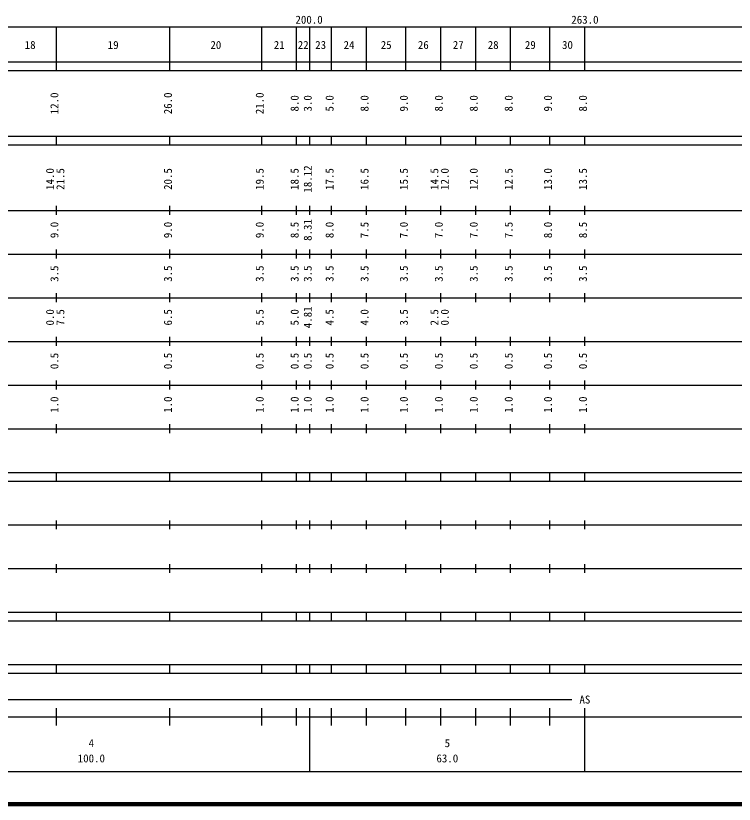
# Model space of a CAD drawing. Units: millimetres on the paper, enlarged 1000 times. Extents: x 40000 to 680000, y 20000 to 380000.
# Drawn here: x 200698 to 365183, y 20000 to 200558 of the extents above; entities that cross this region are included whole.
import ezdxf
from ezdxf.enums import TextEntityAlignment as Align

# ---------------------------------------------------------------- set-up
doc = ezdxf.new("R2010")
doc.units = ezdxf.units.MM
doc.header["$LTSCALE"] = 1000
doc.layers.add('M-TTL', color=2, linetype='Continuous', lineweight=140)
doc.layers.add('M-TTL-BAND', color=7, linetype='Continuous', lineweight=25)
doc.styles.add('ＭＳ ゴシック', font='')
doc.styles.get('ＭＳ ゴシック').set_extended_font_data('MS Gothic')

msp = doc.modelspace()

# ---------------------------------------------------------------- linework, layer by layer
at = {"layer": 'M-TTL'}
msp.add_line((40000, 20000), (680000, 20000), dxfattribs=at)
at = {"layer": 'M-TTL-BAND'}
for p, q in [((68000, 198000), (579000, 198000)), ((210000, 188000), (210000, 198000)), ((236000, 188000), (236000, 198000)), ((257000, 188000), (257000, 198000)), ((265000, 188000), (265000, 198000)), ((268000, 188000), (268000, 198000)), ((273000, 188000), (273000, 198000)), ((281000, 188000), (281000, 198000)), ((290000, 188000), (290000, 198000)), ((298000, 188000), (298000, 198000)), ((306000, 188000), (306000, 198000)), ((314000, 188000), (314000, 198000)), ((323000, 188000), (323000, 198000)), ((331000, 188000), (331000, 198000)), ((40000, 190000), (579000, 190000)), ((40000, 188000), (579000, 188000)), ((40000, 173000), (579000, 173000)), ((210000, 171000), (210000, 173000)), ((236000, 171000), (236000, 173000)), ((257000, 171000), (257000, 173000)), ((265000, 171000), (265000, 173000)), ((268000, 171000), (268000, 173000)), ((273000, 171000), (273000, 173000)), ((281000, 171000), (281000, 173000)), ((290000, 171000), (290000, 173000)), ((298000, 171000), (298000, 173000)), ((306000, 171000), (306000, 173000)), ((314000, 171000), (314000, 173000)), ((323000, 171000), (323000, 173000)), ((331000, 171000), (331000, 173000)), ((40000, 171000), (579000, 171000)), ((40000, 156000), (579000, 156000)), ((210000, 155000), (210000, 157000)), ((236000, 155000), (236000, 157000)), ((257000, 155000), (257000, 157000)), ((265000, 155000), (265000, 157000)), ((268000, 155000), (268000, 157000)), ((273000, 155000), (273000, 157000)), ((281000, 155000), (281000, 157000)), ((290000, 155000), (290000, 157000)), ((298000, 155000), (298000, 157000)), ((306000, 155000), (306000, 157000)), ((314000, 155000), (314000, 157000)), ((323000, 155000), (323000, 157000)), ((331000, 155000), (331000, 157000)), ((210000, 145000), (210000, 147000)), ((236000, 145000), (236000, 147000)), ((257000, 145000), (257000, 147000)), ((265000, 145000), (265000, 147000)), ((268000, 145000), (268000, 147000)), ((273000, 145000), (273000, 147000)), ((281000, 145000), (281000, 147000)), ((290000, 145000), (290000, 147000)), ((298000, 145000), (298000, 147000)), ((306000, 145000), (306000, 147000)), ((314000, 145000), (314000, 147000)), ((323000, 145000), (323000, 147000)), ((331000, 145000), (331000, 147000)), ((46000, 146000), (579000, 146000)), ((52000, 136000), (579000, 136000)), ((210000, 135000), (210000, 137000)), ((236000, 135000), (236000, 137000)), ((257000, 135000), (257000, 137000)), ((265000, 135000), (265000, 137000)), ((268000, 135000), (268000, 137000)), ((273000, 135000), (273000, 137000)), ((281000, 135000), (281000, 137000)), ((290000, 135000), (290000, 137000)), ((298000, 135000), (298000, 137000)), ((306000, 135000), (306000, 137000)), ((314000, 135000), (314000, 137000)), ((323000, 135000), (323000, 137000)), ((331000, 135000), (331000, 137000)), ((210000, 125000), (210000, 127000)), ((236000, 125000), (236000, 127000)), ((257000, 125000), (257000, 127000)), ((265000, 125000), (265000, 127000)), ((268000, 125000), (268000, 127000)), ((273000, 125000), (273000, 127000)), ((281000, 125000), (281000, 127000)), ((290000, 125000), (290000, 127000)), ((298000, 125000), (298000, 127000)), ((306000, 125000), (306000, 127000)), ((314000, 125000), (314000, 127000)), ((323000, 125000), (323000, 127000)), ((331000, 125000), (331000, 127000)), ((46000, 126000), (579000, 126000)), ((52000, 116000), (579000, 116000)), ((210000, 115000), (210000, 117000)), ((236000, 115000), (236000, 117000)), ((257000, 115000), (257000, 117000)), ((265000, 115000), (265000, 117000)), ((268000, 115000), (268000, 117000)), ((273000, 115000), (273000, 117000)), ((281000, 115000), (281000, 117000)), ((290000, 115000), (290000, 117000)), ((298000, 115000), (298000, 117000)), ((306000, 115000), (306000, 117000)), ((314000, 115000), (314000, 117000)), ((323000, 115000), (323000, 117000)), ((331000, 115000), (331000, 117000)), ((210000, 105000), (210000, 107000)), ((236000, 105000), (236000, 107000)), ((257000, 105000), (257000, 107000)), ((265000, 105000), (265000, 107000)), ((268000, 105000), (268000, 107000)), ((273000, 105000), (273000, 107000)), ((281000, 105000), (281000, 107000)), ((290000, 105000), (290000, 107000)), ((298000, 105000), (298000, 107000)), ((306000, 105000), (306000, 107000)), ((314000, 105000), (314000, 107000)), ((323000, 105000), (323000, 107000)), ((331000, 105000), (331000, 107000)), ((46000, 106000), (579000, 106000)), ((40000, 96000), (579000, 96000)), ((210000, 94000), (210000, 96000)), ((236000, 94000), (236000, 96000)), ((257000, 94000), (257000, 96000)), ((265000, 94000), (265000, 96000)), ((268000, 94000), (268000, 96000)), ((273000, 94000), (273000, 96000)), ((281000, 94000), (281000, 96000)), ((290000, 94000), (290000, 96000)), ((298000, 94000), (298000, 96000)), ((306000, 94000), (306000, 96000)), ((314000, 94000), (314000, 96000)), ((323000, 94000), (323000, 96000)), ((331000, 94000), (331000, 96000)), ((40000, 94000), (579000, 94000)), ((210000, 83000), (210000, 85000)), ((236000, 83000), (236000, 85000)), ((257000, 83000), (257000, 85000)), ((265000, 83000), (265000, 85000)), ((268000, 83000), (268000, 85000)), ((273000, 83000), (273000, 85000)), ((281000, 83000), (281000, 85000)), ((290000, 83000), (290000, 85000)), ((298000, 83000), (298000, 85000)), ((306000, 83000), (306000, 85000)), ((314000, 83000), (314000, 85000)), ((323000, 83000), (323000, 85000)), ((331000, 83000), (331000, 85000)), ((49000, 84000), (579000, 84000)), ((210000, 73000), (210000, 75000)), ((236000, 73000), (236000, 75000)), ((257000, 73000), (257000, 75000)), ((265000, 73000), (265000, 75000)), ((268000, 73000), (268000, 75000)), ((273000, 73000), (273000, 75000)), ((281000, 73000), (281000, 75000)), ((290000, 73000), (290000, 75000)), ((298000, 73000), (298000, 75000)), ((306000, 73000), (306000, 75000)), ((314000, 73000), (314000, 75000)), ((323000, 73000), (323000, 75000)), ((331000, 73000), (331000, 75000)), ((40000, 74000), (579000, 74000)), ((40000, 64000), (579000, 64000)), ((210000, 62000), (210000, 64000)), ((236000, 62000), (236000, 64000)), ((257000, 62000), (257000, 64000)), ((265000, 62000), (265000, 64000)), ((268000, 62000), (268000, 64000)), ((273000, 62000), (273000, 64000)), ((281000, 62000), (281000, 64000)), ((290000, 62000), (290000, 64000)), ((298000, 62000), (298000, 64000)), ((306000, 62000), (306000, 64000)), ((314000, 62000), (314000, 64000)), ((323000, 62000), (323000, 64000)), ((331000, 62000), (331000, 64000)), ((40000, 62000), (579000, 62000)), ((40000, 52000), (579000, 52000)), ((210000, 50000), (210000, 52000)), ((236000, 50000), (236000, 52000)), ((257000, 50000), (257000, 52000)), ((265000, 50000), (265000, 52000)), ((268000, 50000), (268000, 52000)), ((273000, 50000), (273000, 52000)), ((281000, 50000), (281000, 52000)), ((290000, 50000), (290000, 52000)), ((298000, 50000), (298000, 52000)), ((306000, 50000), (306000, 52000)), ((314000, 50000), (314000, 52000)), ((323000, 50000), (323000, 52000)), ((331000, 50000), (331000, 52000)), ((40000, 50000), (579000, 50000)), ((71000, 44000), (328000, 44000)), ((210000, 38000), (210000, 42000)), ((236000, 38000), (236000, 42000)), ((257000, 38000), (257000, 42000)), ((265000, 38000), (265000, 42000)), ((268000, 27500), (268000, 42000)), ((273000, 38000), (273000, 42000)), ((281000, 38000), (281000, 42000)), ((290000, 38000), (290000, 42000)), ((298000, 38000), (298000, 42000)), ((306000, 38000), (306000, 42000)), ((314000, 38000), (314000, 42000)), ((323000, 38000), (323000, 42000)), ((331000, 27500), (331000, 42000)), ((40000, 40000), (579000, 40000)), ((68000, 27500), (579000, 27500))]:
    msp.add_line(p, q, dxfattribs=at)

# ---------------------------------------------------------------- texts
at = {"layer": 'M-TTL-BAND', "style": 'ＭＳ ゴシック'}
for s, p in [('200.0', (267844, 198195)), ('263.0', (331000, 198195)), ('18', (204000, 192405)), ('19', (223000, 192405)), ('20', (246500, 192405)), ('21', (261000, 192405)), ('22', (266500, 192405)), ('23', (270500, 192405)), ('24', (277000, 192405)), ('25', (285500, 192405)), ('26', (294000, 192405)), ('27', (302000, 192405)), ('28', (310000, 192405)), ('29', (318500, 192405)), ('30', (327000, 192405)), ('AS', (331000, 42500)), ('4', (218000, 32523)), ('5', (299500, 32523)), ('100.0', (218000, 29033)), ('63.0', (299500, 29033))]:
    msp.add_text(s, height=1833, dxfattribs=at).set_placement(p, align=Align.BOTTOM_CENTER)
for s, p in [('12.0', (211000, 180500)), ('26.0', (237000, 180500)), ('21.0', (258000, 180500)), ('8.0', (266000, 180500)), ('3.0', (269000, 180500)), ('5.0', (274000, 180500)), ('8.0', (282000, 180500)), ('9.0', (291000, 180500)), ('8.0', (299000, 180500)), ('8.0', (307000, 180500)), ('8.0', (315000, 180500)), ('9.0', (324000, 180500)), ('8.0', (332000, 180500)), ('18.12', (269000, 163174)), ('14.0', (210000, 163174)), ('21.5', (212370, 163174)), ('20.5', (237000, 163174)), ('19.5', (258000, 163174)), ('18.5', (266000, 163174)), ('17.5', (274000, 163174)), ('16.5', (282000, 163174)), ('15.5', (291000, 163174)), ('14.5', (298000, 163174)), ('12.0', (300370, 163174)), ('12.0', (307000, 163174)), ('12.5', (315000, 163174)), ('13.0', (324000, 163174)), ('13.5', (332000, 163174)), ('8.31', (269000, 151500)), ('9.0', (211000, 151500)), ('9.0', (237000, 151500)), ('9.0', (258000, 151500)), ('8.5', (266000, 151500)), ('8.0', (274000, 151500)), ('7.5', (282000, 151500)), ('7.0', (291000, 151500)), ('7.0', (299000, 151500)), ('7.0', (307000, 151500)), ('7.5', (315000, 151500)), ('8.0', (324000, 151500)), ('8.5', (332000, 151500)), ('3.5', (211000, 141500)), ('3.5', (237000, 141500)), ('3.5', (258000, 141500)), ('3.5', (266000, 141500)), ('3.5', (269000, 141500)), ('3.5', (274000, 141500)), ('3.5', (282000, 141500)), ('3.5', (291000, 141500)), ('3.5', (299000, 141500)), ('3.5', (307000, 141500)), ('3.5', (315000, 141500)), ('3.5', (324000, 141500)), ('3.5', (332000, 141500)), ('4.81', (269000, 131500)), ('0.0', (210000, 131500)), ('7.5', (212370, 131500)), ('6.5', (237000, 131500)), ('5.5', (258000, 131500)), ('5.0', (266000, 131500)), ('4.5', (274000, 131500)), ('4.0', (282000, 131500)), ('3.5', (291000, 131500)), ('2.5', (298000, 131500)), ('0.0', (300370, 131500)), ('0.5', (211000, 121500)), ('0.5', (237000, 121500)), ('0.5', (258000, 121500)), ('0.5', (266000, 121500)), ('0.5', (269000, 121500)), ('0.5', (274000, 121500)), ('0.5', (282000, 121500)), ('0.5', (291000, 121500)), ('0.5', (299000, 121500)), ('0.5', (307000, 121500)), ('0.5', (315000, 121500)), ('0.5', (324000, 121500)), ('0.5', (332000, 121500)), ('1.0', (211000, 111500)), ('1.0', (237000, 111500)), ('1.0', (258000, 111500)), ('1.0', (266000, 111500)), ('1.0', (269000, 111500)), ('1.0', (274000, 111500)), ('1.0', (282000, 111500)), ('1.0', (291000, 111500)), ('1.0', (299000, 111500)), ('1.0', (307000, 111500)), ('1.0', (315000, 111500)), ('1.0', (324000, 111500)), ('1.0', (332000, 111500))]:
    msp.add_text(s, height=1833, rotation=90, dxfattribs=at).set_placement(p, align=Align.BOTTOM_CENTER)

doc.saveas('drawing.dxf')
